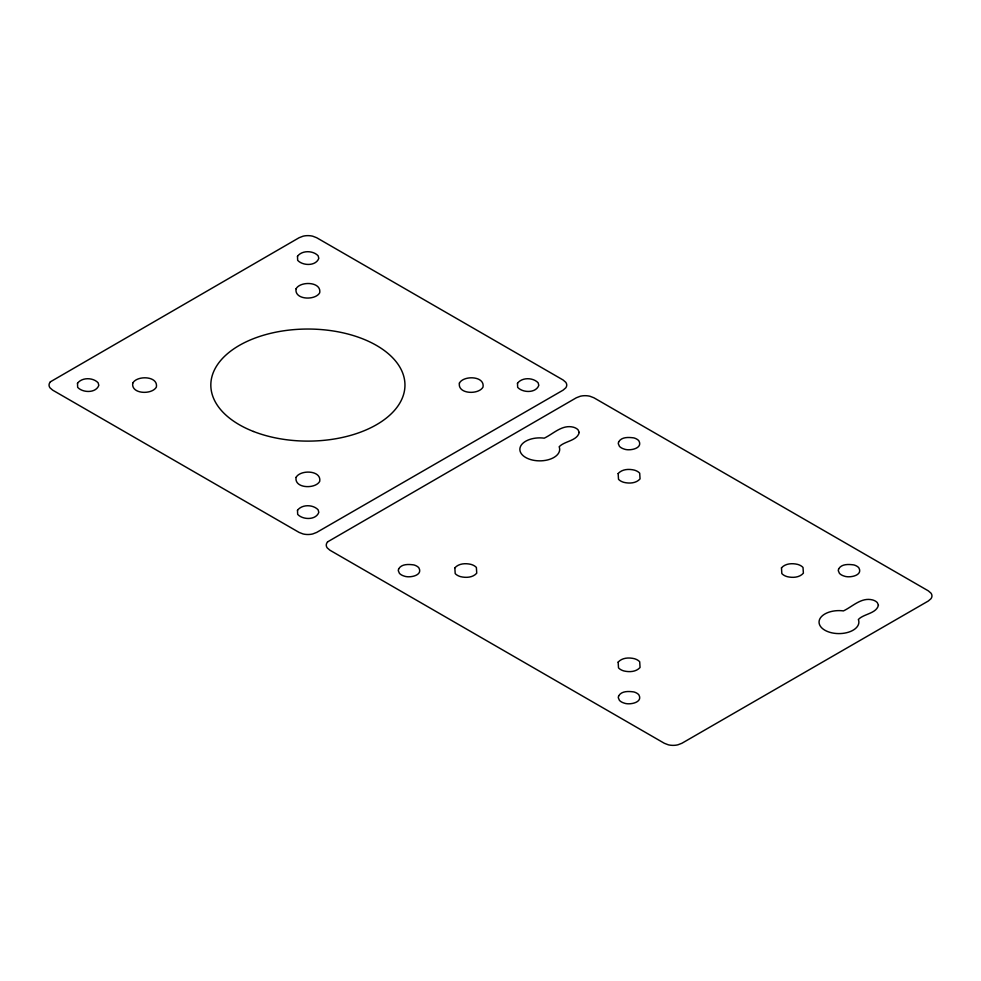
<?xml version="1.0" encoding="UTF-8"?>
<svg xmlns="http://www.w3.org/2000/svg" width="981" height="981" viewBox="0 0 981 981"><rect width="100%" height="100%" fill="white"/><g stroke="black" fill="none" stroke-linecap="round" stroke-linejoin="round"><path stroke-width="1.47" d="M454.841 567.852L455.196 573.566A12.066 6.965 0 0 0 460.53 576.644C466 577.968 472.768 577.674 476.741 573.198L476.386 567.484A12.066 6.965 0 0 0 471.052 564.406C465.583 563.082 458.814 563.376 454.841 567.852M618.153 473.553L618.508 479.268A12.066 6.965 0 0 0 623.842 482.345C629.324 483.682 636.08 483.388 640.053 478.912L639.698 473.198A12.066 6.965 0 0 0 634.376 470.12C628.895 468.783 622.138 469.077 618.153 473.553M618.153 662.138L618.508 667.853A12.066 6.965 0 0 0 623.842 670.93C629.324 672.267 636.08 671.973 640.053 667.497L639.698 661.783A12.066 6.965 0 0 0 634.376 658.692C628.895 657.368 622.138 657.662 618.153 662.138M781.477 567.852L781.832 573.566A12.066 6.965 0 0 0 787.167 576.644C792.636 577.968 799.405 577.674 803.378 573.198L803.022 567.484A12.066 6.965 0 0 0 797.688 564.406C792.219 563.082 785.45 563.376 781.477 567.852M398.605 568.968L398.286 570.648L399.414 573.309A11.036 6.377 0 0 0 404.295 576.117C409.445 578.177 423.424 575.602 418.801 567.741A11.036 6.377 0 0 0 413.921 564.933C408.77 564.222 401.572 563.732 398.605 568.968M579.219 432.449C577.269 440.96 564.357 441.058 559.17 446.772A19.914 11.49 0 0 1 541.279 460.825A19.914 11.49 0 0 1 519.918 448.501A19.914 11.49 0 0 1 544.247 438.164C553.542 433.737 562.223 424.258 573.456 427.213A10.57 6.107 0 0 1 578.128 429.911L579.219 432.449M618.606 441.953L618.275 443.633L619.416 446.294A11.036 6.377 0 0 0 624.296 449.102C629.434 451.162 643.413 448.587 638.803 440.727A11.036 6.377 0 0 0 633.922 437.918C628.772 437.207 621.574 436.717 618.606 441.953M618.606 695.983L618.275 697.663L619.416 700.324A11.036 6.377 0 0 0 624.296 703.132C629.434 705.192 643.413 702.617 638.803 694.756A11.036 6.377 0 0 0 633.922 691.948C628.772 691.237 621.574 690.747 618.606 695.983M838.608 568.968L838.277 570.648L839.417 573.309A11.036 6.377 0 0 0 844.285 576.117C849.436 578.177 863.415 575.602 858.792 567.741A11.036 6.377 0 0 0 853.924 564.933C848.773 564.222 841.563 563.732 838.608 568.968M878.424 605.191C876.474 613.701 863.55 613.799 858.363 619.514A19.914 11.49 0 0 1 840.472 633.567A19.914 11.49 0 0 1 819.11 621.231A19.914 11.49 0 0 1 843.452 610.905C852.734 606.479 861.416 597 872.661 599.955A10.57 6.107 0 0 1 877.333 602.653L878.424 605.191M77.499 383.289L77.671 387.372C82.833 392.964 95.991 393.295 98.823 385.337L98.112 382.774C93.036 377.366 81.95 377.207 77.499 383.289M132.778 383.056C130.731 394.276 152.067 394.963 156.371 387.09C158.419 375.87 137.082 375.183 132.778 383.056M297.488 256.274L297.672 260.357C302.822 265.949 315.992 266.28 318.813 258.322L318.114 255.759C313.037 250.351 301.952 250.192 297.488 256.274M296.09 288.757C294.055 299.99 315.379 300.676 319.696 292.804C321.731 281.572 300.407 280.885 296.09 288.757M296.09 477.342C294.055 488.563 315.379 489.249 319.696 481.389C321.731 470.157 300.407 469.47 296.09 477.342M297.488 510.304L297.672 514.387C302.822 519.979 315.992 520.31 318.813 512.352L318.114 509.789C313.037 504.381 301.952 504.222 297.488 510.304M459.415 383.056C457.367 394.276 478.703 394.963 483.008 387.09C485.055 375.87 463.719 375.183 459.415 383.056M517.49 383.289L517.674 387.372C522.824 392.964 535.982 393.295 538.814 385.337L538.115 382.774C533.026 377.366 521.941 377.207 517.49 383.289M50.411 381.805L49.994 382.32A12.446 7.186 0 0 0 49.994 387.826L52.692 390.156L299.095 532.413L303.129 533.971A12.446 7.186 0 0 0 312.657 533.971L316.691 532.413L563.094 390.156L565.792 387.826A12.446 7.186 0 0 0 565.792 382.32L563.094 379.99L316.691 237.733L312.657 236.176A12.446 7.186 0 0 0 303.129 236.176L299.095 237.733L50.411 381.805M327.617 541.855L327.213 542.37A12.446 7.186 0 0 0 327.213 547.876L329.91 550.206L664.309 743.267L668.343 744.824A12.446 7.186 0 0 0 677.871 744.824L681.905 743.267L928.308 601.01L931.006 598.68A12.446 7.186 0 0 0 931.006 593.174L928.308 590.844L593.91 397.783L589.875 396.226A12.446 7.186 0 0 0 580.347 396.226L576.313 397.783L327.617 541.855M253.478 431.481A97.07 56.04 0 0 0 404.712 389.065A97.07 56.04 0 0 0 265.483 334.668A97.07 56.04 0 0 0 253.478 431.481"/></g></svg>
